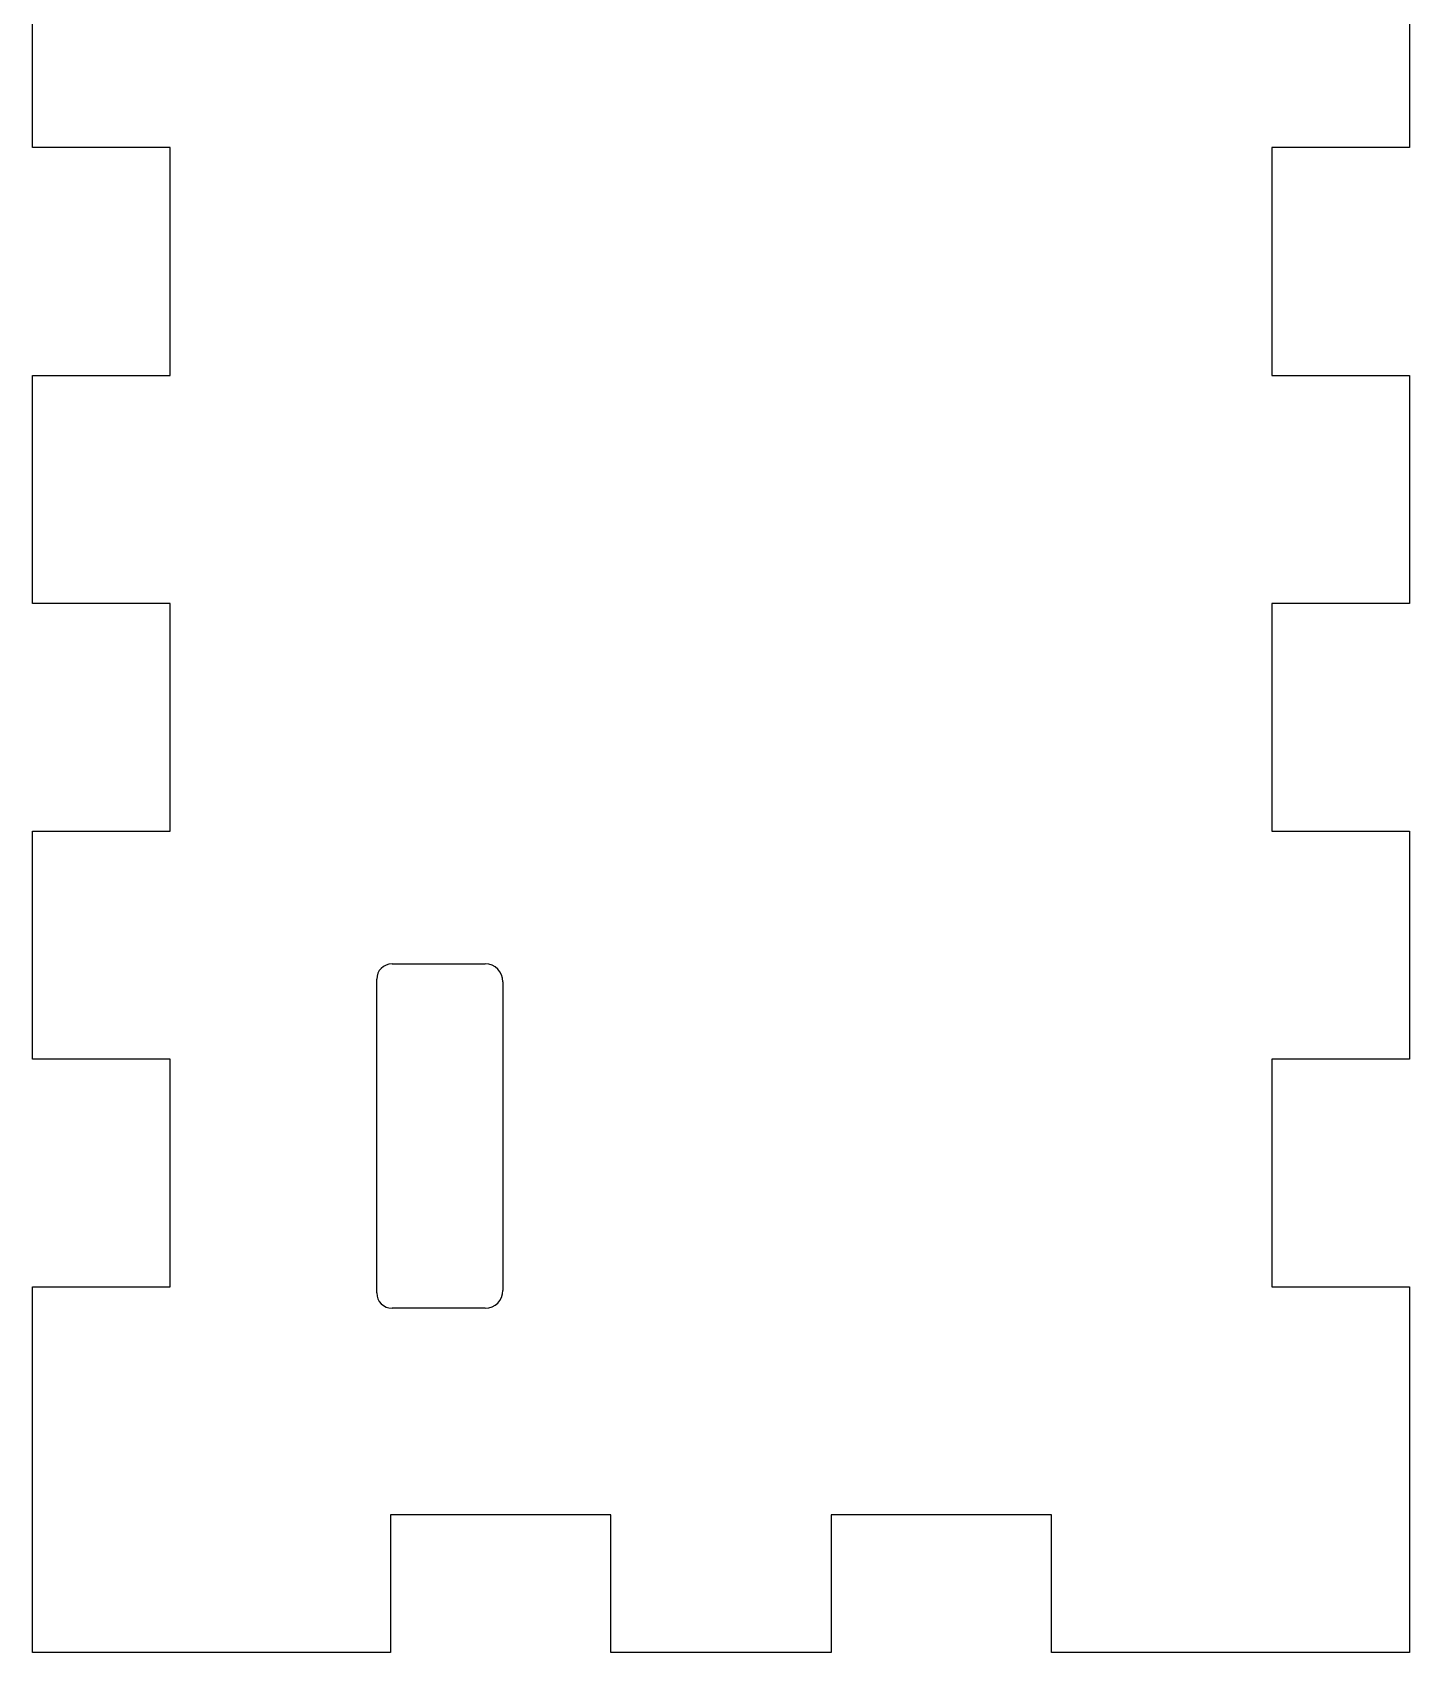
# Model space of a CAD drawing. Extents: x 10 to 860, y -140 to 140.
# Drawn here: x 80 to 140, y -140 to -69.4 of the extents above; entities that cross this region are included whole.
import ezdxf

# ---------------------------------------------------------------- set-up
doc = ezdxf.new("R2010")
doc.units = 0

# ---------------------------------------------------------------- blocks, each defined once
blk = doc.blocks.new('SHAPE2DVIEW003')
at = {"layer": 'Views', "color": 0}
for p, q in [((80, -74.444), (80, -64.519)), ((140, -64.519), (140, -74.444)), ((86, -74.444), (80, -74.444)), ((86, -84.37), (86, -74.444)), ((140, -74.444), (134, -74.444)), ((134, -74.444), (134, -84.37)), ((80, -84.37), (86, -84.37)), ((80, -94.296), (80, -84.37)), ((134, -84.37), (140, -84.37)), ((140, -84.37), (140, -94.296)), ((86, -94.296), (80, -94.296)), ((86, -104.222), (86, -94.296)), ((140, -94.296), (134, -94.296)), ((134, -94.296), (134, -104.222)), ((80, -104.222), (86, -104.222)), ((80, -114.148), (80, -104.222)), ((134, -104.222), (140, -104.222)), ((140, -104.222), (140, -114.148)), ((95.668, -110), (99.722, -110)), ((95, -124.332), (95, -110.668)), ((100.5, -110.778), (100.5, -124.222)), ((86, -114.148), (80, -114.148)), ((86, -124.074), (86, -114.148)), ((140, -114.148), (134, -114.148)), ((134, -114.148), (134, -124.074)), ((80, -124.074), (86, -124.074)), ((80, -134), (80, -124.074)), ((134, -124.074), (140, -124.074)), ((140, -124.074), (140, -134)), ((99.722, -125), (95.668, -125)), ((80, -140), (80, -134)), ((105.2, -134), (95.6, -134)), ((95.6, -134), (95.6, -140)), ((105.2, -140), (105.2, -134)), ((124.4, -134), (114.8, -134)), ((114.8, -134), (114.8, -140)), ((124.4, -140), (124.4, -134)), ((140, -134), (140, -140)), ((86, -140), (80, -140)), ((95.6, -140), (86, -140)), ((114.8, -140), (105.2, -140)), ((134, -140), (124.4, -140)), ((140, -140), (134, -140))]:
    blk.add_line(p, q, dxfattribs=at)
for centre, radius, start, end in [((95.668, -110.668), 0.668, 90, -180), ((99.722, -110.778), 0.778, 0, 90), ((95.668, -124.332), 0.668, -180, -90), ((99.722, -124.222), 0.778, -90, 0)]:
    blk.add_arc(centre, radius, start, end, dxfattribs=at)

msp = doc.modelspace()

# ---------------------------------------------------------------- block references
at = {"layer": 'Views', "color": 0}
msp.add_blockref('SHAPE2DVIEW003', (0, 0), dxfattribs=at)

doc.saveas('drawing.dxf')
